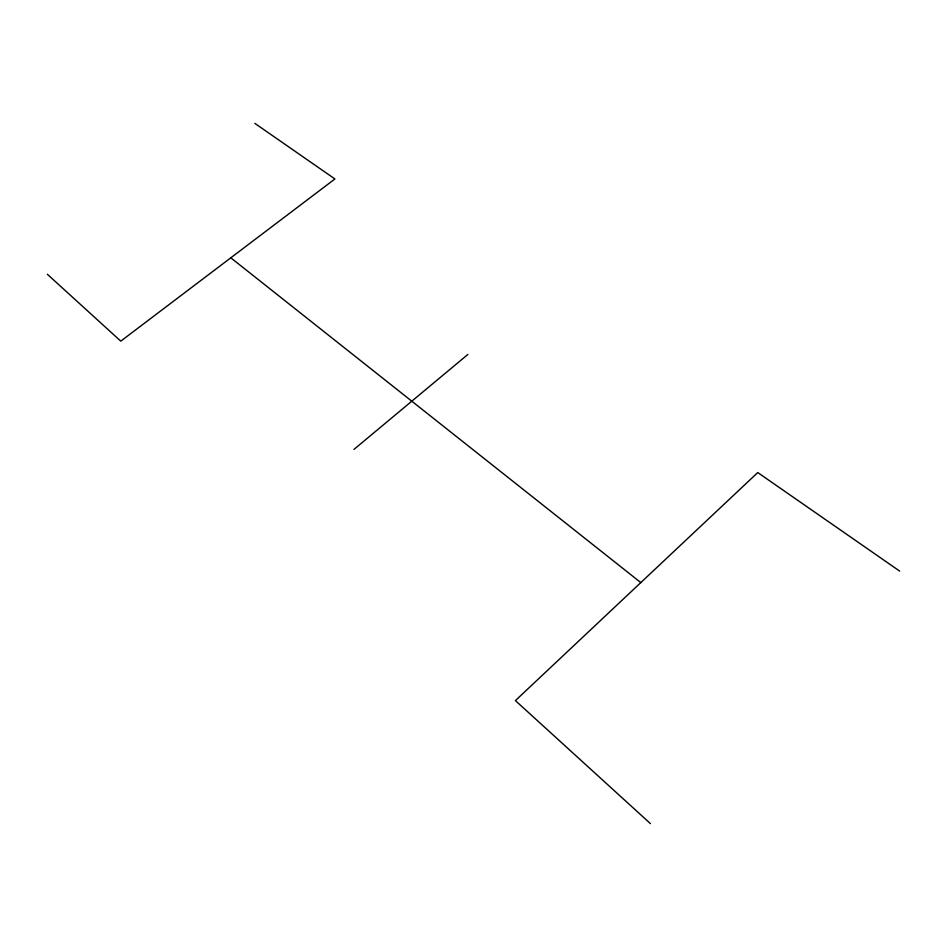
<?xml version="1.0" encoding="UTF-8"?>
<svg xmlns="http://www.w3.org/2000/svg" width="947" height="947" viewBox="0 0 947 947"><rect width="100%" height="100%" fill="white"/><g stroke="black" fill="none" stroke-linecap="round" stroke-linejoin="round"><path stroke-width="1.42" d="M353.941 449.411L467.889 354.438M254.838 123.37L334.907 178.959L120.778 341.145L47.35 274.263M899.65 571.088L757.754 472.553L515.405 700.602L650.459 823.63M230.796 257.809L640.811 582.594"/></g></svg>
